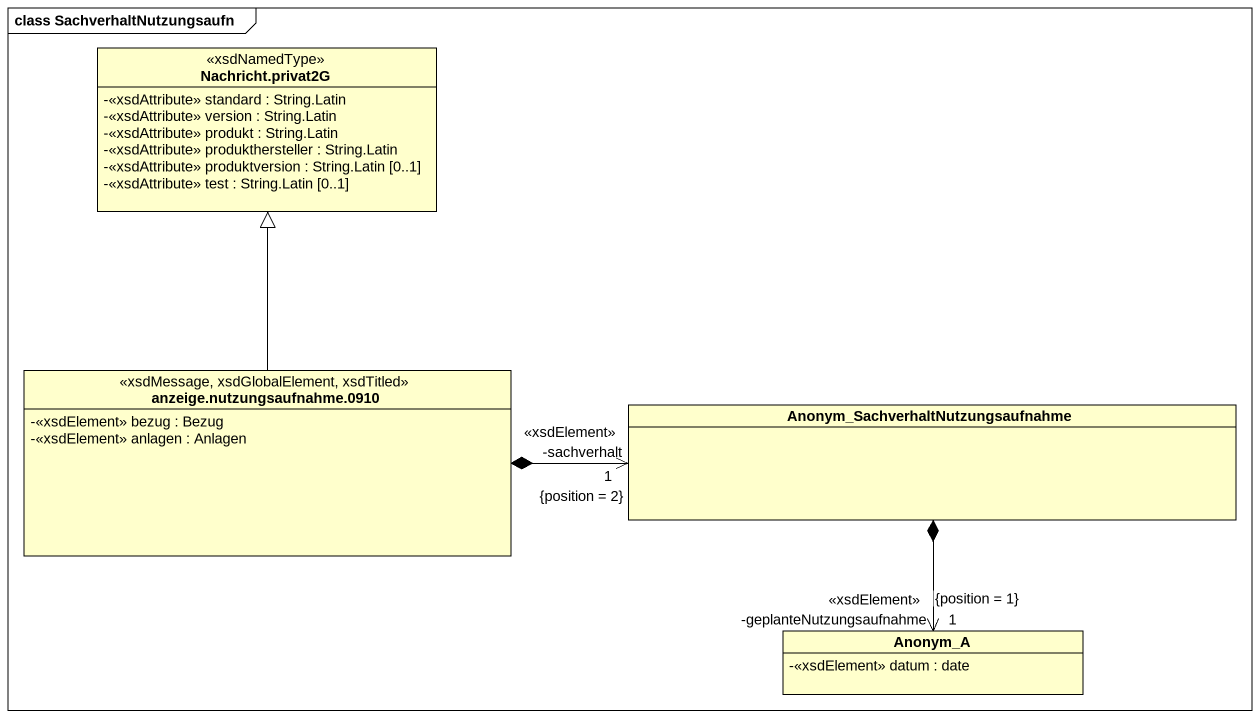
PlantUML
@startuml
mainframe class SachverhaltNutzungsaufn
hide circle
hide empty members
skinparam classAttributeIconSize 0
class "Nachricht.privat2G" as Nachricht_privat2G <<xsdNamedType>> {
  -<<xsdAttribute>> standard : String.Latin
  -<<xsdAttribute>> version : String.Latin
  -<<xsdAttribute>> produkt : String.Latin
  -<<xsdAttribute>> produkthersteller : String.Latin
  -<<xsdAttribute>> produktversion : String.Latin [0..1]
  -<<xsdAttribute>> test : String.Latin [0..1]
}
class "anzeige.nutzungsaufnahme.0910" as anzeige_nutzungsaufnahme <<xsdMessage, xsdGlobalElement, xsdTitled>> {
  -<<xsdElement>> bezug : Bezug
  -<<xsdElement>> anlagen : Anlagen
}
class "Anonym_SachverhaltNutzungsaufnahme" as Anonym_SachverhaltNutzungsau
class Anonym_A {
  -<<xsdElement>> datum : date
}
anzeige_nutzungsaufnahme -up-|> Nachricht_privat2G
anzeige_nutzungsaufnahme *-right-> "-sachverhalt\n<<xsdElement>>\n1\n{position = 2}" Anonym_SachverhaltNutzungsau
Anonym_SachverhaltNutzungsau *--> "-geplanteNutzungsaufnahme\n<<xsdElement>>\n1\n{position = 1}" Anonym_A
@enduml
